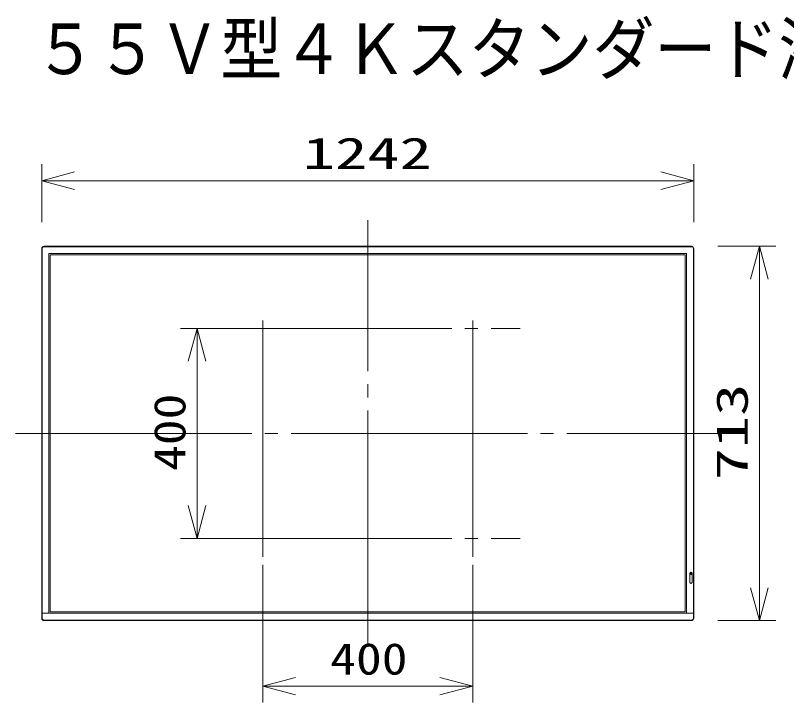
# Model space of a CAD drawing. Units: millimetres on the paper. Extents: x -62 to 65, y -59 to 59.
# Drawn here: x -36.9 to 21.9, y 7 to 59.4 of the extents above; entities that cross this region are included whole.
import ezdxf
from ezdxf.enums import TextEntityAlignment as Align

# ---------------------------------------------------------------- set-up
doc = ezdxf.new("R2010")
doc.units = ezdxf.units.MM
doc.linetypes.add('LONG_CHAIN', pattern=[21, 18, -1, 1, -1])
doc.layers.add('0-0_MOJI1', color=7, linetype='Continuous')
for name, color, linetype, lineweight in [('0-3_GAIKEI', 4, 'Continuous', 9), ('0-4_SUNPOU', 7, 'Continuous', 9), ('0-5_0', 7, 'Continuous', 9)]:
    doc.layers.add(name, color=color, linetype=linetype, lineweight=lineweight)
doc.styles.add('ＭＳ ゴシック', font='')
doc.styles.get('ＭＳ ゴシック').set_extended_font_data('MS Gothic')

# ---------------------------------------------------------------- blocks, each defined once
blk = doc.blocks.new('_Open30')
at = {"layer": '0-5_0'}
blk.add_line((0, 0), (-1, 0), dxfattribs=at)
blk.add_lwpolyline([(-1, 0.2679), (0, 0), (-1, -0.2679)], dxfattribs=at)

msp = doc.modelspace()

# ---------------------------------------------------------------- linework, layer by layer
at = {"layer": '0-3_GAIKEI', "color": 134, "linetype": 'LONG_CHAIN'}
for p, q in [((-10.041, 11.299), (-10.041, 43.803)), ((-18.041, 18.147), (-18.041, 36.955)), ((-2.041, 18.147), (-2.041, 36.955)), ((-21.645, 35.551), (1.563, 35.551)), ((-36.877, 27.551), (16.795, 27.551)), ((-21.645, 19.551), (1.563, 19.551))]:
    msp.add_line(p, q, dxfattribs=at)
at = {"layer": '0-3_GAIKEI'}
for p, q in [((-34.697, 41.803), (-34.697, 41.771)), ((14.615, 41.771), (-34.697, 41.771)), ((14.615, 41.771), (14.615, 41.803)), ((-34.845, 41.623), (-34.877, 41.623)), ((-34.321, 13.855), (-34.321, 41.247)), ((14.239, 41.247), (-34.321, 41.247)), ((14.139, 13.951), (14.139, 41.151)), ((14.239, 13.855), (14.239, 41.247)), ((14.795, 41.623), (14.763, 41.623)), ((14.763, 13.855), (14.763, 41.623)), ((14.498, 16.883), (14.498, 16.223)), ((14.502, 16.883), (14.502, 16.223)), ((14.502, 16.883), (14.505, 16.883)), ((14.505, 16.223), (14.505, 16.883)), ((14.591, 16.912), (14.591, 16.914)), ((14.591, 16.811), (14.591, 16.813)), ((14.633, 16.891), (14.633, 16.887)), ((14.633, 16.839), (14.633, 16.834)), ((14.675, 16.883), (14.678, 16.883)), ((14.675, 16.883), (14.675, 16.223)), ((14.678, 16.223), (14.678, 16.883)), ((14.682, 16.223), (14.682, 16.883)), ((14.505, 16.223), (14.502, 16.223)), ((14.675, 16.223), (14.678, 16.223)), ((-34.845, 13.855), (-34.845, 13.479)), ((-34.845, 13.855), (14.763, 13.855)), ((-34.221, 13.951), (14.139, 13.951)), ((14.763, 13.855), (14.239, 13.855)), ((14.795, 13.855), (14.763, 13.855)), ((14.763, 13.855), (14.795, 13.855)), ((14.763, 13.479), (14.763, 13.855)), ((-34.877, 13.479), (-34.845, 13.479)), ((-34.697, 13.331), (-34.697, 13.299)), ((-34.697, 13.331), (14.615, 13.331)), ((14.615, 13.299), (14.615, 13.331)), ((14.763, 13.479), (14.795, 13.479))]:
    msp.add_line(p, q, dxfattribs=at)
at = {"layer": '0-3_GAIKEI', "color": 7}
for p, q in [((-34.697, 41.803), (14.615, 41.803)), ((-34.877, 13.855), (-34.877, 41.623)), ((14.795, 41.623), (14.795, 13.855)), ((-34.877, 13.479), (-34.877, 13.855)), ((14.795, 13.855), (14.795, 13.479)), ((14.615, 13.299), (-34.697, 13.299))]:
    msp.add_line(p, q, dxfattribs=at)
at = {"layer": '0-3_GAIKEI'}
for points in [[(-34.845, 41.623), (-34.845, 13.855), (-34.321, 13.855)], [(14.139, 41.151), (-34.221, 41.151), (-34.221, 13.951)], [(-34.845, 13.855), (-34.877, 13.855), (-34.845, 13.855)]]:
    msp.add_lwpolyline(points, dxfattribs=at)
at = {"layer": '0-3_GAIKEI', "color": 7}
for centre, start, end in [((-34.697, 41.623), 90, 180), ((14.615, 41.623), 360, 90), ((-34.697, 13.479), 180, 270), ((14.615, 13.479), 270, 0)]:
    msp.add_arc(centre, 0.18, start, end, dxfattribs=at)
at = {"layer": '0-3_GAIKEI'}
for centre, radius, start, end in [((-34.697, 41.623), 0.148, 90, 180), ((14.615, 41.623), 0.148, 360, 90), ((14.59, 16.883), 0.092, 90, 180), ((14.59, 16.883), 0.088, 168, 180.00036), ((14.59, 16.883), 0.088, 156.00018, 168.00028), ((14.59, 16.883), 0.0854, 168, 180.00036), ((14.59, 16.883), 0.0854, 156.00018, 168.00028), ((14.59, 16.883), 0.088, 144.00027, 156.00015), ((14.59, 16.883), 0.0854, 144.00027, 156.00015), ((14.59, 16.883), 0.088, 132.00041, 143.99999), ((14.59, 16.883), 0.0854, 132.00041, 143.99999), ((14.59, 16.883), 0.088, 120.00054, 131.9998), ((14.59, 16.883), 0.0854, 120.00054, 131.9998), ((14.589, 16.863), 0.0511, 168.93191, 171.75091), ((14.589, 16.863), 0.0515, 171.75223, 174.54826), ((14.591, 16.863), 0.053, 174.56574, 177.28002), ((14.601, 16.862), 0.0629, 177.51959, 179.8083), ((14.596, 16.863), 0.058, 180.1028, 182.58384), ((14.59, 16.863), 0.0522, 182.69455, 185.44992), ((14.589, 16.862), 0.0515, 185.45178, 188.24883), ((14.589, 16.862), 0.0511, 188.25048, 191.06892), ((14.589, 16.863), 0.0514, 163.30677, 166.10834), ((14.589, 16.863), 0.051, 166.10995, 168.93036), ((14.589, 16.862), 0.0511, 191.07062, 193.89014), ((14.589, 16.863), 0.0514, 193.89181, 196.6921), ((14.59, 16.863), 0.0521, 160.54203, 163.30527), ((14.59, 16.863), 0.0501, 168.97957, 172.64438), ((14.59, 16.863), 0.0498, 172.64788, 176.33553), ((14.593, 16.863), 0.0535, 176.45441, 179.88839), ((14.597, 16.863), 0.0572, 180.22524, 183.4346), ((14.59, 16.863), 0.0499, 183.66435, 187.34609), ((14.59, 16.863), 0.05, 187.355, 191.02484), ((14.59, 16.863), 0.0521, 196.69366, 199.45523), ((14.591, 16.862), 0.0535, 155.15267, 157.84281), ((14.591, 16.862), 0.0532, 157.8337, 160.54083), ((14.59, 16.863), 0.0501, 165.32176, 168.98514), ((14.59, 16.863), 0.0502, 191.01874, 194.67688), ((14.591, 16.863), 0.0532, 199.45663, 202.1616), ((14.591, 16.863), 0.0535, 202.15217, 204.84486), ((14.59, 16.863), 0.0524, 152.40627, 155.15388), ((14.59, 16.863), 0.0501, 157.95677, 161.62521), ((14.59, 16.863), 0.0498, 161.62908, 165.32091), ((14.59, 16.863), 0.0497, 194.678, 198.37068), ((14.59, 16.863), 0.0501, 198.37498, 202.04392), ((14.59, 16.863), 0.0524, 204.84373, 207.59337), ((14.589, 16.863), 0.0515, 149.6072, 152.40279), ((14.59, 16.863), 0.0502, 154.30133, 157.96176), ((14.59, 16.863), 0.0502, 202.03875, 205.69885), ((14.589, 16.862), 0.0515, 207.59686, 210.39397), ((14.589, 16.863), 0.0511, 146.79142, 149.60738), ((14.59, 16.863), 0.0498, 150.6094, 154.3007), ((14.59, 16.863), 0.0498, 205.69949, 209.39082), ((14.589, 16.862), 0.0511, 210.39381, 213.21054), ((14.59, 16.883), 0.088, 108.00068, 119.99958), ((14.589, 16.863), 0.051, 143.96376, 146.78785), ((14.59, 16.863), 0.05, 146.93475, 150.60499), ((14.59, 16.863), 0.05, 209.39526, 213.06554), ((14.589, 16.862), 0.051, 213.21415, 216.03796), ((14.59, 16.883), 0.0854, 108.00068, 119.99958), ((14.589, 16.863), 0.0514, 141.16039, 143.96394), ((14.589, 16.862), 0.0514, 216.03778, 218.83974), ((14.59, 16.863), 0.0502, 143.28014, 146.93954), ((14.59, 16.863), 0.0502, 213.06075, 216.72012), ((14.59, 16.863), 0.052, 218.84283, 221.61362), ((14.59, 16.863), 0.0519, 138.38421, 141.15711), ((14.59, 16.863), 0.0498, 139.58993, 143.28028), ((14.59, 16.862), 0.0498, 216.71997, 220.41032), ((14.591, 16.862), 0.0531, 135.67073, 138.38417), ((14.591, 16.863), 0.0531, 221.61364, 224.32617), ((14.59, 16.863), 0.05, 135.91266, 139.58494), ((14.59, 16.863), 0.05, 220.41531, 224.08761), ((14.591, 16.862), 0.0536, 132.99053, 135.67859), ((14.591, 16.864), 0.0536, 224.31832, 227.00667), ((14.59, 16.862), 0.0525, 130.25149, 132.99243), ((14.59, 16.862), 0.0502, 132.25882, 135.91718), ((14.59, 16.863), 0.0502, 224.08309, 227.74145), ((14.59, 16.863), 0.0525, 227.00477, 229.74723), ((14.59, 16.863), 0.0516, 127.45782, 130.24875), ((14.59, 16.863), 0.0498, 128.5706, 132.25974), ((14.59, 16.862), 0.0498, 227.74052, 231.42965), ((14.59, 16.862), 0.0516, 229.75013, 232.54319), ((14.589, 16.863), 0.0512, 124.64466, 127.45756), ((14.589, 16.862), 0.0512, 232.54348, 235.3574), ((14.59, 16.863), 0.05, 124.89063, 128.56508), ((14.59, 16.863), 0.05, 231.43518, 235.10964), ((14.589, 16.864), 0.051, 121.81539, 124.64156), ((14.589, 16.862), 0.051, 235.36051, 238.18646), ((14.59, 16.862), 0.0502, 121.23732, 124.89486), ((14.59, 16.863), 0.0502, 235.10542, 238.76295), ((14.589, 16.863), 0.0513, 119.00961, 121.81488), ((14.59, 16.883), 0.088, 96.00082, 107.99933), ((14.59, 16.862), 0.0514, 238.18698, 240.99073), ((14.59, 16.883), 0.0854, 96.00082, 107.99933), ((14.59, 16.863), 0.0498, 117.55134, 121.23897), ((14.59, 16.862), 0.0498, 238.76129, 242.44891), ((14.59, 16.863), 0.0518, 116.22894, 119.00729), ((14.59, 16.863), 0.0519, 240.99289, 243.76904), ((14.59, 16.862), 0.0529, 113.50546, 116.22823), ((14.59, 16.863), 0.05, 113.8687, 117.54538), ((14.59, 16.863), 0.05, 242.45487, 246.13158), ((14.59, 16.863), 0.0529, 243.76969, 246.49156), ((14.59, 16.861), 0.0536, 110.82337, 113.51134), ((14.59, 16.864), 0.0536, 246.48574, 249.17411), ((14.59, 16.862), 0.0502, 110.21566, 113.8726), ((14.59, 16.863), 0.0502, 246.12767, 249.78461), ((14.59, 16.862), 0.0528, 108.09642, 110.82657), ((14.59, 16.863), 0.0527, 249.17092, 251.90217), ((14.59, 16.863), 0.0498, 106.53213, 110.21795), ((14.59, 16.862), 0.0498, 249.78231, 253.46812), ((14.59, 16.863), 0.0517, 105.31071, 108.097), ((14.59, 16.862), 0.0517, 251.90159, 254.68962), ((14.59, 16.863), 0.0499, 102.84688, 106.52585), ((14.59, 16.863), 0.0499, 253.4744, 257.15339), ((14.59, 16.864), 0.0511, 102.48624, 105.30534), ((14.59, 16.862), 0.0511, 254.69517, 257.51573), ((14.59, 16.863), 0.0512, 99.67031, 102.4867), ((14.59, 16.862), 0.0502, 99.19385, 102.85043), ((14.59, 16.863), 0.0502, 257.14984, 260.80642), ((14.59, 16.862), 0.0512, 257.51527, 260.33153), ((14.59, 16.883), 0.088, 84.0009, 95.9991), ((14.59, 16.883), 0.0854, 84.0009, 95.9991), ((14.59, 16.864), 0.0511, 96.85128, 99.67022), ((14.59, 16.862), 0.0511, 260.3316, 263.14885), ((14.59, 16.863), 0.0499, 95.51294, 99.19666), ((14.59, 16.862), 0.0499, 260.80361, 264.48731), ((14.59, 16.863), 0.0518, 94.06573, 96.84655), ((14.59, 16.862), 0.0518, 263.1534, 265.9326), ((14.59, 16.863), 0.0499, 91.82517, 95.5065), ((14.59, 16.863), 0.0499, 264.49375, 268.1751), ((14.59, 16.862), 0.0528, 91.3395, 94.06622), ((14.59, 16.863), 0.0528, 265.93211, 268.65803), ((14.59, 16.862), 0.0502, 88.1719, 91.82837), ((14.59, 16.863), 0.0502, 268.1719, 271.82837), ((14.59, 16.861), 0.0536, 88.65379, 91.34374), ((14.59, 16.864), 0.0536, 268.65379, 271.34374), ((14.59, 16.883), 0.092, 0, 90), ((14.59, 16.862), 0.0528, 85.93211, 88.65803), ((14.59, 16.863), 0.0528, 271.3395, 274.06622), ((14.59, 16.863), 0.0499, 84.49375, 88.1751), ((14.59, 16.863), 0.0499, 271.82517, 275.5065), ((14.59, 16.863), 0.0518, 83.1534, 85.9326), ((14.59, 16.862), 0.0518, 274.06573, 276.84655), ((14.59, 16.863), 0.0499, 80.80361, 84.48731), ((14.59, 16.862), 0.0499, 275.51294, 279.19666), ((14.59, 16.863), 0.0511, 80.3316, 83.14885), ((14.59, 16.862), 0.0511, 276.85128, 279.67022), ((14.59, 16.862), 0.0502, 77.14984, 80.80642), ((14.59, 16.863), 0.0502, 279.19385, 282.85043), ((14.59, 16.883), 0.088, 72.00067, 83.99918), ((14.59, 16.883), 0.0854, 72.00067, 83.99918), ((14.59, 16.863), 0.0512, 77.51527, 80.33153), ((14.59, 16.862), 0.0512, 279.67031, 282.4867), ((14.59, 16.864), 0.0511, 74.69517, 77.51573), ((14.59, 16.863), 0.0499, 73.4744, 77.15339), ((14.59, 16.863), 0.0499, 282.84688, 286.52585), ((14.59, 16.862), 0.0511, 282.48624, 285.30534), ((14.59, 16.863), 0.0517, 71.90159, 74.68962), ((14.59, 16.863), 0.0498, 69.78231, 73.46812), ((14.59, 16.862), 0.0498, 286.53213, 290.21795), ((14.59, 16.862), 0.0517, 285.31071, 288.097), ((14.59, 16.862), 0.0527, 69.17092, 71.90217), ((14.59, 16.863), 0.0528, 288.09642, 290.82657), ((14.59, 16.862), 0.0502, 66.12767, 69.78461), ((14.59, 16.863), 0.0502, 290.21566, 293.8726), ((14.589, 16.861), 0.0536, 66.48574, 69.17411), ((14.589, 16.864), 0.0536, 290.82337, 293.51134), ((14.59, 16.863), 0.05, 62.45487, 66.13158), ((14.59, 16.863), 0.05, 293.8687, 297.54538), ((14.59, 16.862), 0.0529, 63.76969, 66.49156), ((14.59, 16.863), 0.0529, 293.50546, 296.22823), ((14.59, 16.863), 0.0519, 60.99289, 63.76904), ((14.59, 16.863), 0.0498, 58.76129, 62.44891), ((14.59, 16.862), 0.0498, 297.55134, 301.23897), ((14.59, 16.863), 0.0518, 296.22894, 299.00729), ((14.59, 16.863), 0.0514, 58.18698, 60.99073), ((14.59, 16.862), 0.0513, 299.00961, 301.81488), ((14.59, 16.883), 0.0854, 60.00042, 71.99932), ((14.59, 16.862), 0.0502, 55.10542, 58.76295), ((14.59, 16.863), 0.0502, 301.23732, 304.89486), ((14.59, 16.883), 0.088, 60.00042, 71.99932), ((14.59, 16.863), 0.051, 55.36051, 58.18646), ((14.59, 16.862), 0.051, 301.81539, 304.64156), ((14.59, 16.863), 0.0512, 52.54348, 55.3574), ((14.59, 16.863), 0.05, 51.43518, 55.10964), ((14.59, 16.863), 0.05, 304.89063, 308.56508), ((14.59, 16.862), 0.0512, 304.64466, 307.45756), ((14.59, 16.863), 0.0516, 49.75013, 52.54319), ((14.59, 16.863), 0.0498, 47.74052, 51.42965), ((14.59, 16.862), 0.0498, 308.5706, 312.25974), ((14.59, 16.862), 0.0516, 307.45782, 310.24875), ((14.589, 16.862), 0.0525, 47.00477, 49.74723), ((14.589, 16.863), 0.0525, 310.25149, 312.99243), ((14.59, 16.862), 0.0502, 44.08309, 47.74145), ((14.59, 16.863), 0.0502, 312.25882, 315.91718), ((14.589, 16.862), 0.0536, 44.31832, 47.00667), ((14.59, 16.863), 0.05, 40.41531, 44.08761), ((14.59, 16.863), 0.05, 315.91266, 319.58494), ((14.589, 16.864), 0.0536, 312.99053, 315.67859), ((14.589, 16.862), 0.0531, 41.61364, 44.32617), ((14.589, 16.863), 0.0531, 315.67073, 318.38417), ((14.59, 16.863), 0.0498, 36.71997, 40.41032), ((14.59, 16.862), 0.0498, 319.58993, 323.28028), ((14.59, 16.863), 0.052, 38.84283, 41.61362), ((14.59, 16.863), 0.0519, 318.38421, 321.15711), ((14.59, 16.863), 0.0514, 36.03778, 38.83974), ((14.59, 16.863), 0.0502, 33.06075, 36.72012), ((14.59, 16.863), 0.0502, 323.28014, 326.93954), ((14.59, 16.862), 0.0514, 321.16039, 323.96394), ((14.591, 16.863), 0.051, 33.21415, 36.03796), ((14.59, 16.863), 0.05, 29.39526, 33.06554), ((14.59, 16.863), 0.05, 326.93475, 330.60499), ((14.591, 16.862), 0.051, 323.96376, 326.78785), ((14.59, 16.883), 0.0854, 48.0002, 59.99946), ((14.59, 16.863), 0.0498, 25.69949, 29.39082), ((14.59, 16.863), 0.0498, 330.6094, 334.3007), ((14.59, 16.883), 0.088, 48.0002, 59.99946), ((14.591, 16.863), 0.0511, 30.39381, 33.21054), ((14.59, 16.863), 0.0515, 27.59686, 30.39397), ((14.59, 16.862), 0.0515, 329.6072, 332.40279), ((14.591, 16.862), 0.0511, 326.79142, 329.60738), ((14.59, 16.863), 0.0502, 22.03875, 25.69885), ((14.59, 16.863), 0.0502, 334.30133, 337.96176), ((14.589, 16.863), 0.0524, 332.40627, 335.15388), ((14.59, 16.863), 0.0524, 24.84373, 27.59337), ((14.59, 16.863), 0.0501, 18.37498, 22.04392), ((14.59, 16.863), 0.0501, 337.95677, 341.62521), ((14.59, 16.863), 0.0497, 14.678, 18.37068), ((14.59, 16.863), 0.0498, 341.62908, 345.32091), ((14.588, 16.863), 0.0535, 335.15267, 337.84281), ((14.589, 16.862), 0.0535, 22.15217, 24.84486), ((14.589, 16.862), 0.0532, 19.45663, 22.1616), ((14.59, 16.863), 0.0501, 345.32176, 348.98514), ((14.589, 16.863), 0.0532, 337.8337, 340.54083), ((14.59, 16.863), 0.0521, 16.69366, 19.45523), ((14.59, 16.863), 0.0514, 13.89181, 16.6921), ((14.59, 16.863), 0.0502, 11.01874, 14.67688), ((14.59, 16.863), 0.05, 7.355, 11.02484), ((14.59, 16.863), 0.0499, 3.66435, 7.34609), ((14.586, 16.863), 0.0535, 356.45441, 359.88839), ((14.59, 16.863), 0.0498, 352.64788, 356.33553), ((14.59, 16.863), 0.0501, 348.97957, 352.64438), ((14.59, 16.863), 0.0514, 343.30677, 346.10834), ((14.59, 16.863), 0.0521, 340.54203, 343.30527), ((14.583, 16.862), 0.0572, 0.22524, 3.4346), ((14.591, 16.863), 0.0511, 11.07062, 13.89014), ((14.591, 16.863), 0.0511, 8.25048, 11.06892), ((14.59, 16.863), 0.0515, 5.45178, 8.24883), ((14.59, 16.863), 0.0515, 351.75223, 354.54826), ((14.591, 16.862), 0.0511, 348.93191, 351.75091), ((14.591, 16.862), 0.051, 346.10995, 348.93036), ((14.59, 16.863), 0.0522, 2.69455, 5.44992), ((14.584, 16.863), 0.058, 0.1028, 2.58384), ((14.579, 16.863), 0.0629, 357.51959, 359.8083), ((14.589, 16.863), 0.053, 354.56574, 357.28002), ((14.59, 16.883), 0.0854, 36.00001, 47.99959), ((14.59, 16.883), 0.088, 36.00001, 47.99959), ((14.59, 16.883), 0.0854, 23.99985, 35.99973), ((14.59, 16.883), 0.088, 23.99985, 35.99973), ((14.59, 16.883), 0.0854, 11.99972, 23.99982), ((14.59, 16.883), 0.088, 11.99972, 23.99982), ((14.59, 16.883), 0.0854, 359.99964, 12), ((14.59, 16.883), 0.088, 359.99964, 12), ((14.59, 16.223), 0.092, 180, 270), ((14.59, 16.223), 0.088, 179.99964, 192), ((14.59, 16.223), 0.088, 191.99972, 203.99982), ((14.59, 16.223), 0.0854, 179.99964, 192), ((14.59, 16.223), 0.0854, 191.99972, 203.99982), ((14.59, 16.223), 0.088, 203.99985, 215.99973), ((14.59, 16.223), 0.0854, 203.99985, 215.99973), ((14.59, 16.223), 0.088, 216.00001, 227.99959), ((14.59, 16.223), 0.0854, 216.00001, 227.99959), ((14.59, 16.223), 0.088, 228.0002, 239.99946), ((14.59, 16.223), 0.0854, 228.0002, 239.99946), ((14.59, 16.223), 0.088, 240.00042, 251.99932), ((14.59, 16.223), 0.0854, 240.00042, 251.99932), ((14.59, 16.223), 0.088, 252.00067, 263.99918), ((14.59, 16.223), 0.0854, 252.00067, 263.99918), ((14.59, 16.223), 0.0854, 264.0009, 275.9991), ((14.59, 16.223), 0.088, 264.0009, 275.9991), ((14.59, 16.223), 0.092, 270, 360), ((14.59, 16.223), 0.0854, 276.00082, 287.99933), ((14.59, 16.223), 0.088, 276.00082, 287.99933), ((14.59, 16.223), 0.0854, 288.00068, 299.99958), ((14.59, 16.223), 0.088, 288.00068, 299.99958), ((14.59, 16.223), 0.0854, 300.00054, 311.9998), ((14.59, 16.223), 0.088, 300.00054, 311.9998), ((14.59, 16.223), 0.0854, 312.00041, 323.99999), ((14.59, 16.223), 0.088, 312.00041, 323.99999), ((14.59, 16.223), 0.0854, 324.00027, 336.00015), ((14.59, 16.223), 0.088, 324.00027, 336.00015), ((14.59, 16.223), 0.0854, 336.00018, 348.00028), ((14.59, 16.223), 0.088, 336.00018, 348.00028), ((14.59, 16.223), 0.0854, 348, 0.00036), ((14.59, 16.223), 0.088, 348, 0.00036), ((-34.697, 13.479), 0.148, 180, 270), ((14.615, 13.479), 0.148, 270, 0)]:
    msp.add_arc(centre, radius, start, end, dxfattribs=at)
at = {"layer": '0-4_SUNPOU'}
for p, q in [((-34.877, 43.646), (-34.877, 48.053)), ((14.795, 43.646), (14.795, 48.053)), ((-32.377, 46.803), (12.295, 46.803)), ((16.638, 41.803), (21.045, 41.803)), ((19.795, 39.303), (19.795, 15.799)), ((-20.041, 35.551), (-24.291, 35.551)), ((-23.041, 33.051), (-23.041, 22.051)), ((-20.041, 19.551), (-24.291, 19.551)), ((-18.041, 17.551), (-18.041, 7.049)), ((-2.041, 17.551), (-2.041, 7.049)), ((16.638, 13.299), (21.045, 13.299)), ((-15.541, 8.299), (-4.541, 8.299))]:
    msp.add_line(p, q, dxfattribs=at)

# ---------------------------------------------------------------- block references
at = {"layer": '0-4_SUNPOU', "xscale": 2.5, "yscale": 2.5}
for p, rotation in [((-34.877, 46.803), 180), ((19.795, 41.803), 90), ((-23.041, 35.551), 90), ((-23.041, 19.551), 270), ((19.795, 13.299), 270), ((-18.041, 8.299), 180)]:
    msp.add_blockref('_Open30', p, dxfattribs=dict(at, rotation=rotation))
for p in [(14.795, 46.803), (-2.041, 8.299)]:
    msp.add_blockref('_Open30', p, dxfattribs=at)

# ---------------------------------------------------------------- texts
at = {"layer": '0-0_MOJI1', "style": 'ＭＳ ゴシック', "width": 0.9}
msp.add_text('５５Ｖ型４Ｋスタンダード液晶ディスプレイ', height=3.848, dxfattribs=at).set_placement((-35.435, 53.765), align=Align.BOTTOM_LEFT)
at = {"layer": '0-4_SUNPOU', "style": 'ＭＳ ゴシック'}
for s, width, p in [('1242', 1.5, (-14.982, 46.965)), ('400', 1.2, (-12.898, 8.461))]:
    msp.add_text(s, height=2.405, dxfattribs=dict(at, width=width)).set_placement(p, align=Align.BOTTOM_LEFT)
for s, width, p in [('713', 1.5, (19.632, 23.979)), ('400', 1.2, (-23.204, 24.693))]:
    msp.add_text(s, height=2.405, rotation=90, dxfattribs=dict(at, width=width)).set_placement(p, align=Align.BOTTOM_LEFT)

doc.saveas('drawing.dxf')
